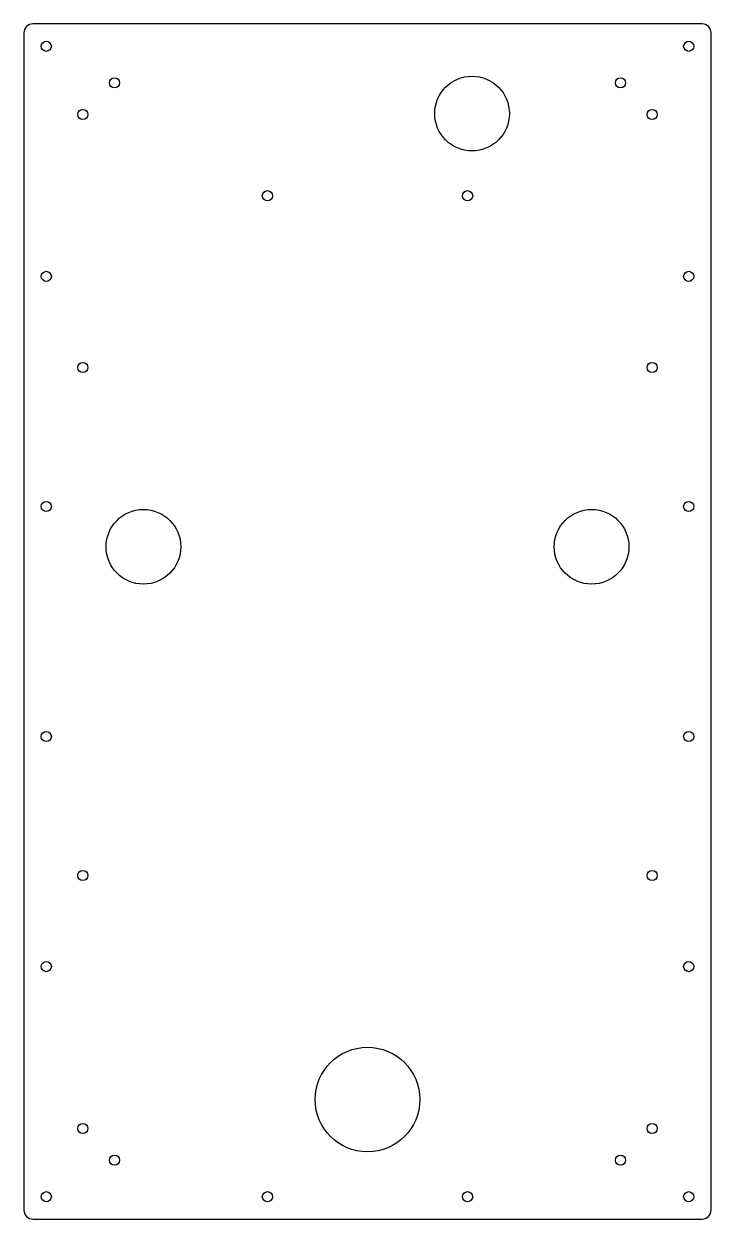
# Model space of a CAD drawing. Header units: millimetres. Extents: x -230 to 0, y 0 to 400.
import ezdxf

# ---------------------------------------------------------------- set-up
doc = ezdxf.new("R2010")
doc.units = ezdxf.units.MM
doc.layers.get('0').update_dxf_attribs({"linetype": 'CONTINUOUS'})

msp = doc.modelspace()

# ---------------------------------------------------------------- linework, layer by layer
msp.add_lwpolyline([(0, 397, 0.414214), (-3, 400), (-227, 400, 0.414214), (-230, 397), (-230, 3, 0.414214), (-227, 0), (-3, 0, 0.414214), (0, 3)], format="xyb", close=True)
for centre, radius in [((-222.5, 392.5), 1.7), ((-7.5, 392.5), 1.7), ((-199.66, 380.27), 1.7), ((-80, 370), 12.5), ((-30.34, 380.27), 1.7), ((-210.27, 369.66), 1.7), ((-19.73, 369.66), 1.7), ((-148.5, 342.5), 1.7), ((-81.5, 342.5), 1.7), ((-222.5, 315.5), 1.7), ((-7.5, 315.5), 1.7), ((-210.27, 285), 1.7), ((-19.73, 285), 1.7), ((-222.5, 238.5), 1.7), ((-7.5, 238.5), 1.7), ((-190, 225), 12.5), ((-40, 225), 12.5), ((-222.5, 161.5), 1.7), ((-7.5, 161.5), 1.7), ((-210.27, 115), 1.7), ((-19.73, 115), 1.7), ((-222.5, 84.5), 1.7), ((-7.5, 84.5), 1.7), ((-115, 40), 17.5), ((-210.27, 30.34), 1.7), ((-19.73, 30.34), 1.7), ((-199.66, 19.73), 1.7), ((-30.34, 19.73), 1.7), ((-222.5, 7.5), 1.7), ((-148.5, 7.5), 1.7), ((-81.5, 7.5), 1.7), ((-7.5, 7.5), 1.7)]:
    msp.add_circle(centre, radius)

doc.saveas('drawing.dxf')
